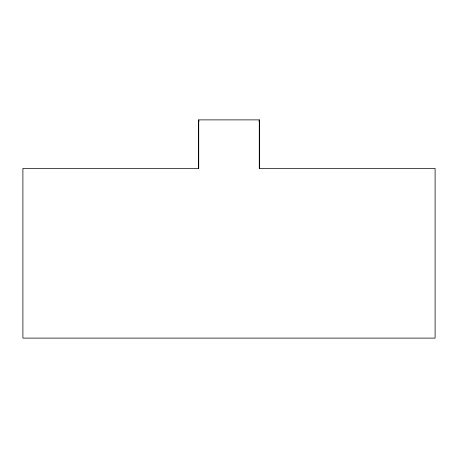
<?xml version="1.0" encoding="UTF-8"?>
<svg xmlns="http://www.w3.org/2000/svg" width="458" height="458" viewBox="0 0 458 458"><rect width="100%" height="100%" fill="white"/><g stroke="black" fill="none" stroke-linecap="round" stroke-linejoin="round"><path stroke-width="0.69" d="M198.692 168.384L198.692 119.887L259.308 119.887L259.308 168.384L435.1 168.384L435.1 338.113L22.9 338.113L22.9 168.384L198.692 168.384L198.692 119.887L198.961 121.273M259.039 121.273L259.308 119.887L259.308 168.384"/></g></svg>
